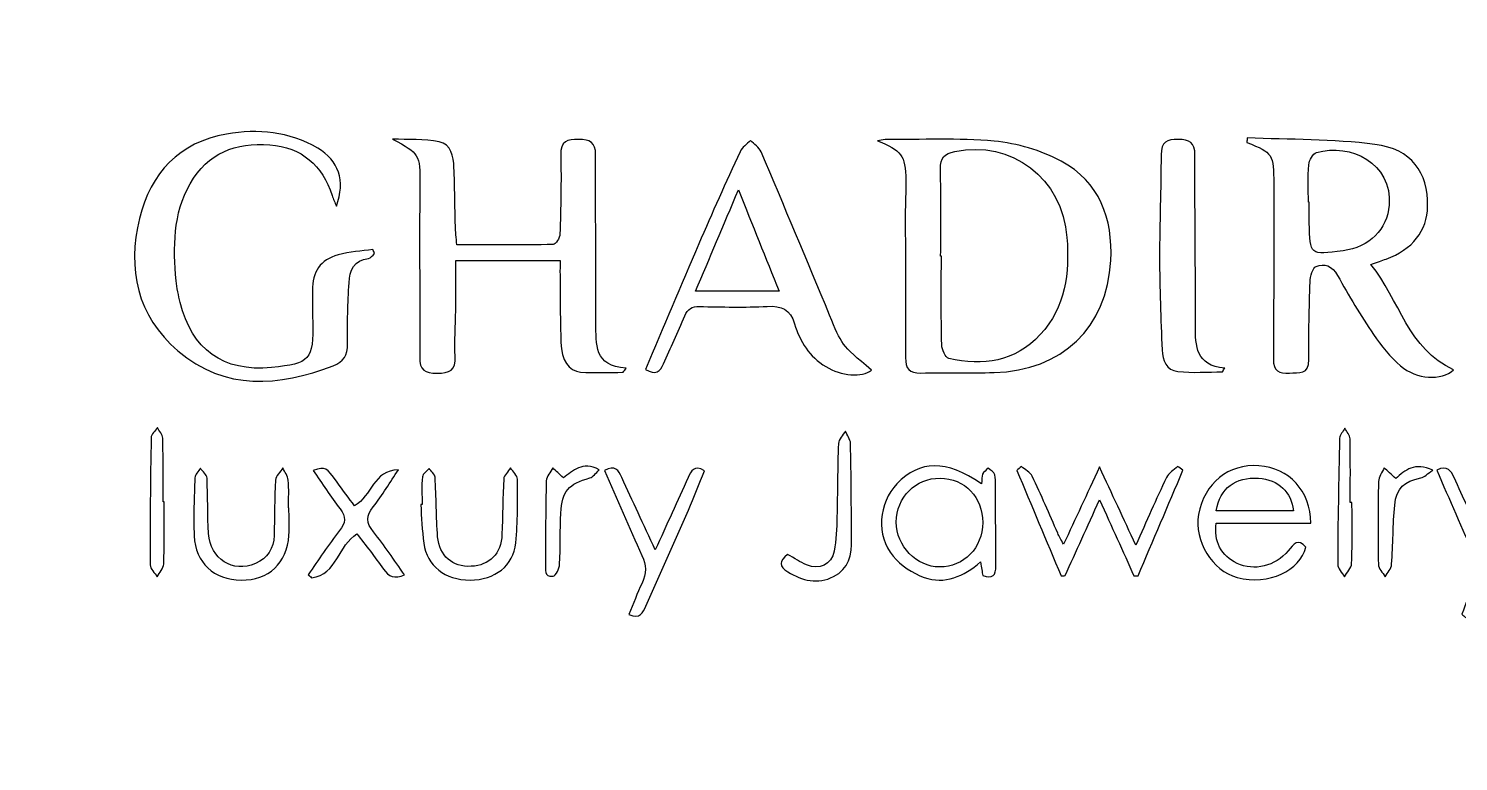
# Model space of a CAD drawing. Header units: millimetres. Extents: x -576 to 618, y 160 to 343.
# Drawn here: x -248.18 to -230.63, y 313.82 to 322.8 of the extents above; entities that cross this region are included whole.
import ezdxf

# ---------------------------------------------------------------- set-up
doc = ezdxf.new("R2010")
doc.units = ezdxf.units.MM
doc.header["$MEASUREMENT"] = 0
doc.layers.add('Layer 1', color=7, linetype='Continuous')

msp = doc.modelspace()

# ---------------------------------------------------------------- linework, layer by layer
at = {"layer": 'Layer 1', "color": 250, "lineweight": 18}
msp.add_open_spline([(-255.0783, 343.1001), (-255.0783, 343.1001), (-221.2483, 343.1001), (-221.2483, 343.1001), (-219.6043, 343.1001), (-218.2633, 341.7591), (-218.2633, 340.1151), (-218.2633, 340.1151), (-218.2633, 306.2851), (-218.2633, 306.2851), (-218.2633, 304.6411), (-219.6043, 303.3001), (-221.2483, 303.3001), (-221.2483, 303.3001), (-255.0783, 303.3001), (-255.0783, 303.3001), (-256.7223, 303.3001), (-258.0633, 304.6411), (-258.0633, 306.2851), (-258.0633, 306.2851), (-258.0633, 340.1151), (-258.0633, 340.1151), (-258.0633, 341.7591), (-256.7223, 343.1001), (-255.0783, 343.1001)], degree=3, knots=[0, 0, 0, 0, 0.125, 0.125, 0.125, 0.25, 0.25, 0.25, 0.375, 0.375, 0.375, 0.5, 0.5, 0.5, 0.625, 0.625, 0.625, 0.75, 0.75, 0.75, 0.875, 0.875, 0.875, 1, 1, 1, 1], dxfattribs=at)
at = {"layer": 'Layer 1', "color": 230}
for points, knots in [([(-244.402, 320.6265), (-244.4198, 320.67), (-244.4407, 320.7121), (-244.4551, 320.7566), (-244.5761, 321.1286), (-244.8245, 321.3452), (-245.2195, 321.3773), (-245.6382, 321.4116), (-245.9808, 321.2771), (-246.1961, 320.9002), (-246.4089, 320.5283), (-246.4046, 320.1196), (-246.3695, 319.7099), (-246.3617, 319.6203), (-246.3387, 319.5317), (-246.3178, 319.444), (-246.1826, 318.8684), (-245.7874, 318.5875), (-245.1974, 318.6465), (-244.7222, 318.6946), (-244.6828, 318.7389), (-244.6928, 319.2122), (-244.6953, 319.3367), (-244.6972, 319.4616), (-244.6956, 319.586), (-244.6934, 319.8269), (-244.6042, 319.9642), (-244.3789, 320.0287), (-244.242, 320.0678), (-244.0956, 320.0733), (-243.9537, 320.0939), (-243.9471, 320.0768), (-243.9406, 320.0602), (-243.934, 320.0431), (-243.958, 320.0222), (-243.9805, 319.9851), (-244.0067, 319.9826), (-244.1889, 319.9632), (-244.2394, 319.8366), (-244.247, 319.6852), (-244.2594, 319.4365), (-244.27, 319.1869), (-244.2647, 318.9376), (-244.2619, 318.7966), (-244.314, 318.7158), (-244.442, 318.6674), (-245.1088, 318.4141), (-245.7668, 318.3564), (-246.3474, 318.8524), (-246.8476, 319.2802), (-246.9702, 319.8547), (-246.8188, 320.4756), (-246.6828, 321.0321), (-246.3284, 321.4081), (-245.749, 321.509), (-245.3645, 321.576), (-244.9802, 321.5408), (-244.6311, 321.3352), (-244.3777, 321.1853), (-244.2847, 320.938), (-244.402, 320.6265)], [0, 0, 0, 0, 0.05, 0.05, 0.05, 0.1, 0.1, 0.1, 0.15, 0.15, 0.15, 0.2, 0.2, 0.2, 0.25, 0.25, 0.25, 0.3, 0.3, 0.3, 0.35, 0.35, 0.35, 0.4, 0.4, 0.4, 0.45, 0.45, 0.45, 0.5, 0.5, 0.5, 0.55, 0.55, 0.55, 0.6, 0.6, 0.6, 0.65, 0.65, 0.65, 0.7, 0.7, 0.7, 0.75, 0.75, 0.75, 0.8, 0.8, 0.8, 0.85, 0.85, 0.85, 0.9, 0.9, 0.9, 0.95, 0.95, 0.95, 1, 1, 1, 1]), ([(-240.8823, 318.5875), (-241.0564, 318.5875), (-241.2314, 318.576), (-241.404, 318.5913), (-241.5534, 318.6043), (-241.6373, 318.7345), (-241.6458, 318.9517), (-241.6564, 319.2234), (-241.6545, 319.4958), (-241.6573, 319.7682), (-241.6579, 319.829), (-241.6573, 319.8899), (-241.6573, 319.9601), (-241.6573, 319.9601), (-242.9375, 319.9601), (-242.9375, 319.9601), (-242.9375, 319.7494), (-242.9362, 319.5466), (-242.9378, 319.3442), (-242.9394, 319.157), (-242.9543, 318.9694), (-242.9437, 318.7828), (-242.9341, 318.6088), (-243.0139, 318.5776), (-243.1665, 318.5766), (-243.3169, 318.5753), (-243.3815, 318.6159), (-243.3796, 318.776), (-243.3746, 319.2746), (-243.3809, 319.7738), (-243.3815, 320.2727), (-243.3815, 320.4771), (-243.3771, 320.6811), (-243.3768, 320.8852), (-243.3762, 321.2611), (-243.3824, 321.2702), (-243.7135, 321.4478), (-243.5216, 321.439), (-243.3254, 321.4518), (-243.1391, 321.4147), (-242.9927, 321.3853), (-242.9646, 321.2312), (-242.9587, 321.0977), (-242.9481, 320.8596), (-242.9484, 320.6215), (-242.9419, 320.3835), (-242.9397, 320.3108), (-242.9303, 320.239), (-242.9231, 320.1497), (-242.5213, 320.1497), (-242.1313, 320.147), (-241.7416, 320.1554), (-241.7116, 320.156), (-241.6598, 320.2369), (-241.6583, 320.2818), (-241.6483, 320.6047), (-241.6401, 320.9282), (-241.6485, 321.2509), (-241.6532, 321.4243), (-241.5662, 321.4437), (-241.4283, 321.4437), (-241.2913, 321.4437), (-241.219, 321.411), (-241.2199, 321.2533), (-241.2233, 320.5673), (-241.2161, 319.8811), (-241.2158, 319.1947), (-241.2158, 318.9342), (-241.2433, 318.6621), (-240.8439, 318.6384), (-240.8567, 318.6212), (-240.8694, 318.6047), (-240.8823, 318.5875)], [0, 0, 0, 0, 0.0416667, 0.0416667, 0.0416667, 0.0833333, 0.0833333, 0.0833333, 0.125, 0.125, 0.125, 0.1666667, 0.1666667, 0.1666667, 0.2083333, 0.2083333, 0.2083333, 0.25, 0.25, 0.25, 0.2916667, 0.2916667, 0.2916667, 0.3333333, 0.3333333, 0.3333333, 0.375, 0.375, 0.375, 0.4166667, 0.4166667, 0.4166667, 0.4583333, 0.4583333, 0.4583333, 0.5, 0.5, 0.5, 0.5416667, 0.5416667, 0.5416667, 0.5833333, 0.5833333, 0.5833333, 0.625, 0.625, 0.625, 0.6666667, 0.6666667, 0.6666667, 0.7083333, 0.7083333, 0.7083333, 0.75, 0.75, 0.75, 0.7916667, 0.7916667, 0.7916667, 0.8333333, 0.8333333, 0.8333333, 0.875, 0.875, 0.875, 0.9166667, 0.9166667, 0.9166667, 0.9583333, 0.9583333, 0.9583333, 1, 1, 1, 1]), ([(-240.6095, 318.6221), (-240.3883, 319.1426), (-240.174, 319.653), (-239.9543, 320.161), (-239.7902, 320.5401), (-239.621, 320.9173), (-239.448, 321.2924), (-239.4229, 321.3467), (-239.3637, 321.385), (-239.3203, 321.4306), (-239.276, 321.3844), (-239.2136, 321.346), (-239.1899, 321.2908), (-238.906, 320.6247), (-238.6245, 319.9575), (-238.3493, 319.2877), (-238.2024, 318.9304), (-238.2083, 318.928), (-237.8364, 318.6147), (-237.9471, 318.5208), (-238.2077, 318.5429), (-238.3961, 318.6574), (-238.597, 318.7791), (-238.7138, 318.9666), (-238.779, 319.1804), (-238.8339, 319.361), (-238.9368, 319.4063), (-239.1141, 319.3965), (-239.3908, 319.3816), (-239.6692, 319.3894), (-239.9468, 319.3944), (-240.0389, 319.3959), (-240.0901, 319.366), (-240.1259, 319.2789), (-240.208, 319.0802), (-240.3016, 318.8864), (-240.3877, 318.6895), (-240.4279, 318.5975), (-240.481, 318.5492), (-240.6095, 318.6221)], [0, 0, 0, 0, 0.0769231, 0.0769231, 0.0769231, 0.1538462, 0.1538462, 0.1538462, 0.2307692, 0.2307692, 0.2307692, 0.3076923, 0.3076923, 0.3076923, 0.3846154, 0.3846154, 0.3846154, 0.4615385, 0.4615385, 0.4615385, 0.5384615, 0.5384615, 0.5384615, 0.6153846, 0.6153846, 0.6153846, 0.6923077, 0.6923077, 0.6923077, 0.7692308, 0.7692308, 0.7692308, 0.8461538, 0.8461538, 0.8461538, 0.9230769, 0.9230769, 0.9230769, 1, 1, 1, 1]), ([(-237.7602, 321.4248), (-237.7293, 321.4304), (-237.6987, 321.441), (-237.6682, 321.4407), (-237.2207, 321.4386), (-236.7708, 321.4635), (-236.3275, 321.4217), (-236.0479, 321.3951), (-235.7558, 321.3097), (-235.5084, 321.1774), (-235.0348, 320.925), (-234.8707, 320.4704), (-234.8978, 319.9583), (-234.9418, 319.1337), (-235.5, 318.6076), (-236.3291, 318.5852), (-236.6285, 318.5768), (-236.929, 318.5876), (-237.2289, 318.5786), (-237.3723, 318.5745), (-237.4167, 318.6348), (-237.4164, 318.7686), (-237.4148, 319.3518), (-237.4192, 319.9349), (-237.4201, 320.5178), (-237.4201, 320.6594), (-237.4107, 320.8008), (-237.4127, 320.9424), (-237.4167, 321.2466), (-237.4688, 321.3134), (-237.7602, 321.4248)], [0, 0, 0, 0, 0.1, 0.1, 0.1, 0.2, 0.2, 0.2, 0.3, 0.3, 0.3, 0.4, 0.4, 0.4, 0.5, 0.5, 0.5, 0.6, 0.6, 0.6, 0.7, 0.7, 0.7, 0.8, 0.8, 0.8, 0.9, 0.9, 0.9, 1, 1, 1, 1]), ([(-236.9858, 320.0117), (-236.9858, 320.0117), (-236.9773, 320.0117), (-236.9773, 320.0117), (-236.9773, 319.6494), (-236.9812, 319.2869), (-236.9733, 318.9246), (-236.9718, 318.8663), (-236.9277, 318.768), (-236.8869, 318.758), (-236.4638, 318.6569), (-236.0738, 318.7181), (-235.7642, 319.0498), (-235.4491, 319.387), (-235.4042, 319.8073), (-235.4358, 320.2407), (-235.4885, 320.9646), (-236.12, 321.4413), (-236.8113, 321.295), (-236.9393, 321.2681), (-236.9918, 321.2176), (-236.9886, 321.0819), (-236.9798, 320.7252), (-236.9858, 320.3686), (-236.9858, 320.0117)], [0, 0, 0, 0, 0.125, 0.125, 0.125, 0.25, 0.25, 0.25, 0.375, 0.375, 0.375, 0.5, 0.5, 0.5, 0.625, 0.625, 0.625, 0.75, 0.75, 0.75, 0.875, 0.875, 0.875, 1, 1, 1, 1]), ([(-233.5259, 318.5924), (-233.7091, 318.5924), (-233.8944, 318.5777), (-234.0757, 318.5974), (-234.2127, 318.612), (-234.2645, 318.7353), (-234.2694, 318.8616), (-234.2838, 319.2408), (-234.2985, 319.6199), (-234.2994, 319.9989), (-234.3, 320.4183), (-234.2813, 320.837), (-234.281, 321.2564), (-234.2807, 321.4124), (-234.2098, 321.4457), (-234.0719, 321.4432), (-233.9349, 321.4408), (-233.8641, 321.4071), (-233.8647, 321.251), (-233.8676, 320.6165), (-233.8598, 319.9821), (-233.8567, 319.3475), (-233.8563, 319.2854), (-233.8576, 319.223), (-233.8582, 319.1606), (-233.861, 318.911), (-233.8535, 318.6679), (-233.5003, 318.6402), (-233.5087, 318.6245), (-233.5175, 318.6086), (-233.5259, 318.5924)], [0, 0, 0, 0, 0.1, 0.1, 0.1, 0.2, 0.2, 0.2, 0.3, 0.3, 0.3, 0.4, 0.4, 0.4, 0.5, 0.5, 0.5, 0.6, 0.6, 0.6, 0.7, 0.7, 0.7, 0.8, 0.8, 0.8, 0.9, 0.9, 0.9, 1, 1, 1, 1]), ([(-233.2239, 321.4631), (-232.7006, 321.4394), (-232.1733, 321.4482), (-231.6554, 321.3823), (-231.2079, 321.3253), (-231.003, 321.0382), (-231.0092, 320.6248), (-231.0136, 320.3249), (-231.1974, 320.0906), (-231.5185, 319.9758), (-231.5699, 319.9574), (-231.622, 319.9402), (-231.7047, 319.9115), (-231.354, 319.4719), (-231.2495, 318.8744), (-230.691, 318.6173), (-230.8413, 318.4831), (-231.1443, 318.4965), (-231.3418, 318.6672), (-231.4685, 318.7761), (-231.578, 318.9115), (-231.6719, 319.0506), (-231.8301, 319.285), (-231.9784, 319.5271), (-232.1138, 319.7754), (-232.1802, 319.8971), (-232.275, 319.9255), (-232.3781, 319.8865), (-232.4214, 319.87), (-232.4488, 319.763), (-232.4514, 319.6956), (-232.4632, 319.3789), (-232.4716, 319.0613), (-232.4663, 318.7445), (-232.4626, 318.5486), (-232.5902, 318.5873), (-232.7053, 318.5789), (-232.8345, 318.5699), (-232.9038, 318.6005), (-232.9022, 318.7521), (-232.8963, 319.4656), (-232.9001, 320.1795), (-232.8985, 320.8931), (-232.8975, 321.2616), (-232.9075, 321.2797), (-233.2273, 321.4057), (-233.2261, 321.4248), (-233.2252, 321.4441), (-233.2239, 321.4631)], [0, 0, 0, 0, 0.0625, 0.0625, 0.0625, 0.125, 0.125, 0.125, 0.1875, 0.1875, 0.1875, 0.25, 0.25, 0.25, 0.3125, 0.3125, 0.3125, 0.375, 0.375, 0.375, 0.4375, 0.4375, 0.4375, 0.5, 0.5, 0.5, 0.5625, 0.5625, 0.5625, 0.625, 0.625, 0.625, 0.6875, 0.6875, 0.6875, 0.75, 0.75, 0.75, 0.8125, 0.8125, 0.8125, 0.875, 0.875, 0.875, 0.9375, 0.9375, 0.9375, 1, 1, 1, 1]), ([(-232.4729, 320.6759), (-232.4729, 320.6759), (-232.4623, 320.6759), (-232.4623, 320.6759), (-232.4623, 320.5913), (-232.4635, 320.5065), (-232.462, 320.422), (-232.4547, 320.0229), (-232.4545, 320.0229), (-232.0458, 320.0775), (-231.7268, 320.1202), (-231.5032, 320.3433), (-231.4813, 320.6363), (-231.4432, 321.1546), (-231.9525, 321.4026), (-232.3746, 321.2816), (-232.4179, 321.2691), (-232.4639, 321.1867), (-232.4682, 321.1331), (-232.481, 320.9814), (-232.4729, 320.8282), (-232.4729, 320.6759)], [0, 0, 0, 0, 0.1428571, 0.1428571, 0.1428571, 0.2857143, 0.2857143, 0.2857143, 0.4285714, 0.4285714, 0.4285714, 0.5714286, 0.5714286, 0.5714286, 0.7142857, 0.7142857, 0.7142857, 0.8571429, 0.8571429, 0.8571429, 1, 1, 1, 1]), ([(-239.4676, 320.8237), (-239.6545, 320.3825), (-239.8214, 319.9879), (-239.9927, 319.5828), (-239.9927, 319.5828), (-238.9687, 319.5828), (-238.9687, 319.5828), (-239.1337, 319.9931), (-239.2907, 320.3838), (-239.4676, 320.8237)], [0, 0, 0, 0, 0.3333333, 0.3333333, 0.3333333, 0.6666667, 0.6666667, 0.6666667, 1, 1, 1, 1]), ([(-246.5171, 316.9994), (-246.5171, 316.7452), (-246.5124, 316.4905), (-246.5209, 316.2365), (-246.5227, 316.1835), (-246.5723, 316.1321), (-246.6001, 316.0799), (-246.6304, 316.1286), (-246.6862, 316.1773), (-246.6865, 316.2263), (-246.689, 316.746), (-246.6847, 317.2662), (-246.6753, 317.786), (-246.6747, 317.8278), (-246.6257, 317.869), (-246.5989, 317.9101), (-246.5758, 317.8665), (-246.5336, 317.8235), (-246.5324, 317.7794), (-246.5262, 317.5196), (-246.5295, 317.2593), (-246.5295, 316.9994), (-246.5295, 316.9994), (-246.5171, 316.9994), (-246.5171, 316.9994)], [0, 0, 0, 0, 0.125, 0.125, 0.125, 0.25, 0.25, 0.25, 0.375, 0.375, 0.375, 0.5, 0.5, 0.5, 0.625, 0.625, 0.625, 0.75, 0.75, 0.75, 0.875, 0.875, 0.875, 1, 1, 1, 1]), ([(-238.8636, 316.3547), (-238.7791, 316.3075), (-238.7083, 316.2595), (-238.6312, 316.2264), (-238.4739, 316.1588), (-238.3273, 316.2258), (-238.2927, 316.3943), (-238.2646, 316.5309), (-238.2624, 316.6739), (-238.2586, 316.8149), (-238.2505, 317.1144), (-238.2527, 317.4142), (-238.2405, 317.7138), (-238.2384, 317.7656), (-238.1847, 317.8159), (-238.1547, 317.8664), (-238.1329, 317.8161), (-238.0933, 317.7659), (-238.092, 317.7154), (-238.0836, 317.325), (-238.083, 316.9347), (-238.0787, 316.544), (-238.0764, 316.3534), (-238.1124, 316.1768), (-238.2992, 316.0826), (-238.4949, 315.9844), (-238.6833, 316.0308), (-238.8621, 316.1413), (-238.9681, 316.2071), (-238.9719, 316.2742), (-238.8636, 316.3547)], [0, 0, 0, 0, 0.1, 0.1, 0.1, 0.2, 0.2, 0.2, 0.3, 0.3, 0.3, 0.4, 0.4, 0.4, 0.5, 0.5, 0.5, 0.6, 0.6, 0.6, 0.7, 0.7, 0.7, 0.8, 0.8, 0.8, 0.9, 0.9, 0.9, 1, 1, 1, 1]), ([(-231.9378, 316.9915), (-231.9378, 316.7425), (-231.9322, 316.4932), (-231.9419, 316.2446), (-231.9441, 316.1884), (-231.999, 316.1344), (-232.0295, 316.0792), (-232.0589, 316.131), (-232.1134, 316.1827), (-232.1134, 316.2342), (-232.1116, 316.7494), (-232.1016, 317.2645), (-232.0891, 317.779), (-232.0879, 317.8202), (-232.0483, 317.8604), (-232.0261, 317.901), (-232.0037, 317.858), (-231.9628, 317.8159), (-231.9618, 317.7724), (-231.9559, 317.5122), (-231.9587, 317.2517), (-231.9587, 316.9915), (-231.9587, 316.9915), (-231.9378, 316.9915), (-231.9378, 316.9915)], [0, 0, 0, 0, 0.125, 0.125, 0.125, 0.25, 0.25, 0.25, 0.375, 0.375, 0.375, 0.5, 0.5, 0.5, 0.625, 0.625, 0.625, 0.75, 0.75, 0.75, 0.875, 0.875, 0.875, 1, 1, 1, 1]), ([(-241.6156, 317.2925), (-241.4985, 317.3736), (-241.3846, 317.5078), (-241.1765, 317.3912), (-241.2202, 317.3522), (-241.2508, 317.3025), (-241.2917, 317.2917), (-241.5497, 317.2223), (-241.6342, 317.1316), (-241.6477, 316.8623), (-241.6583, 316.6535), (-241.6499, 316.4439), (-241.6617, 316.2352), (-241.6648, 316.1824), (-241.7075, 316.0931), (-241.7426, 316.0882), (-241.8605, 316.0701), (-241.8345, 316.1746), (-241.8345, 316.2408), (-241.8352, 316.5802), (-241.8349, 316.9194), (-241.8255, 317.2582), (-241.8239, 317.3113), (-241.7743, 317.3628), (-241.7469, 317.4149), (-241.7073, 317.3781), (-241.6679, 317.3413), (-241.6156, 317.2925)], [0, 0, 0, 0, 0.1111111, 0.1111111, 0.1111111, 0.2222222, 0.2222222, 0.2222222, 0.3333333, 0.3333333, 0.3333333, 0.4444444, 0.4444444, 0.4444444, 0.5555556, 0.5555556, 0.5555556, 0.6666667, 0.6666667, 0.6666667, 0.7777778, 0.7777778, 0.7777778, 0.8888889, 0.8888889, 0.8888889, 1, 1, 1, 1]), ([(-239.8847, 317.38), (-239.9502, 317.2187), (-240.0123, 317.0567), (-240.0819, 316.8976), (-240.2545, 316.5042), (-240.4298, 316.112), (-240.6052, 315.7198), (-240.6395, 315.6431), (-240.6719, 315.556), (-240.8108, 315.6184), (-240.7574, 315.7482), (-240.71, 315.8786), (-240.6501, 316.0037), (-240.5942, 316.1201), (-240.598, 316.2231), (-240.6526, 316.3419), (-240.8108, 316.6846), (-240.9568, 317.0328), (-241.1096, 317.3835), (-240.9824, 317.4558), (-240.9383, 317.385), (-240.8978, 317.2961), (-240.7671, 317.0097), (-240.6342, 316.7242), (-240.4884, 316.4091), (-240.3456, 316.7242), (-240.2161, 317.0106), (-240.0856, 317.2964), (-240.0497, 317.3744), (-240.0151, 317.4596), (-239.8847, 317.38)], [0, 0, 0, 0, 0.1, 0.1, 0.1, 0.2, 0.2, 0.2, 0.3, 0.3, 0.3, 0.4, 0.4, 0.4, 0.5, 0.5, 0.5, 0.6, 0.6, 0.6, 0.7, 0.7, 0.7, 0.8, 0.8, 0.8, 0.9, 0.9, 0.9, 1, 1, 1, 1]), ([(-236.4845, 317.2208), (-236.4798, 317.272), (-236.4842, 317.3088), (-236.4714, 317.3372), (-236.458, 317.3668), (-236.4278, 317.3884), (-236.4043, 317.4137), (-236.3759, 317.3866), (-236.3269, 317.3619), (-236.322, 317.3307), (-236.3085, 317.2473), (-236.3126, 317.1616), (-236.312, 317.0764), (-236.3104, 316.7881), (-236.311, 316.4995), (-236.3073, 316.2109), (-236.3061, 316.0979), (-236.3473, 316.052), (-236.4699, 316.0948), (-236.477, 316.1404), (-236.4845, 316.1894), (-236.4958, 316.2621), (-236.7041, 316.0845), (-236.9351, 315.9819), (-237.189, 316.0726), (-237.3304, 316.1232), (-237.4726, 316.2199), (-237.5703, 316.3342), (-237.7834, 316.5837), (-237.7485, 316.9843), (-237.522, 317.2205), (-237.2427, 317.5126), (-236.9214, 317.5169), (-236.4845, 317.2208)], [0, 0, 0, 0, 0.0909091, 0.0909091, 0.0909091, 0.1818182, 0.1818182, 0.1818182, 0.2727273, 0.2727273, 0.2727273, 0.3636364, 0.3636364, 0.3636364, 0.4545455, 0.4545455, 0.4545455, 0.5454545, 0.5454545, 0.5454545, 0.6363636, 0.6363636, 0.6363636, 0.7272727, 0.7272727, 0.7272727, 0.8181818, 0.8181818, 0.8181818, 0.9090909, 0.9090909, 0.9090909, 1, 1, 1, 1]), ([(-235.0357, 317.0238), (-235.1883, 316.6875), (-235.3234, 316.3908), (-235.4582, 316.094), (-235.4744, 316.0924), (-235.491, 316.0912), (-235.5075, 316.09), (-235.6884, 316.5218), (-235.8698, 316.9533), (-236.051, 317.3851), (-236.032, 317.4004), (-236.0136, 317.416), (-235.9948, 317.4317), (-235.9493, 317.3927), (-235.8847, 317.3627), (-235.861, 317.3131), (-235.7509, 317.0831), (-235.6525, 316.8482), (-235.5493, 316.6151), (-235.5315, 316.5754), (-235.5091, 316.538), (-235.4775, 316.4784), (-235.3306, 316.7945), (-235.1932, 317.0903), (-235.0366, 317.4266), (-234.8809, 317.0925), (-234.7424, 316.7945), (-234.5901, 316.4675), (-234.4576, 316.7633), (-234.3415, 317.0322), (-234.2154, 317.2965), (-234.189, 317.3521), (-234.1243, 317.3889), (-234.0775, 317.4344), (-234.0554, 317.4191), (-234.0336, 317.4035), (-234.012, 317.388), (-234.1955, 316.9561), (-234.3792, 316.5243), (-234.5627, 316.0931), (-234.5795, 316.0922), (-234.5967, 316.0912), (-234.6132, 316.0906), (-234.749, 316.3901), (-234.8847, 316.6896), (-235.0357, 317.0238)], [0, 0, 0, 0, 0.0666667, 0.0666667, 0.0666667, 0.1333333, 0.1333333, 0.1333333, 0.2, 0.2, 0.2, 0.2666667, 0.2666667, 0.2666667, 0.3333333, 0.3333333, 0.3333333, 0.4, 0.4, 0.4, 0.4666667, 0.4666667, 0.4666667, 0.5333333, 0.5333333, 0.5333333, 0.6, 0.6, 0.6, 0.6666667, 0.6666667, 0.6666667, 0.7333333, 0.7333333, 0.7333333, 0.8, 0.8, 0.8, 0.8666667, 0.8666667, 0.8666667, 0.9333333, 0.9333333, 0.9333333, 1, 1, 1, 1]), ([(-232.4432, 316.7359), (-232.4432, 316.7359), (-233.6029, 316.7359), (-233.6029, 316.7359), (-233.6401, 316.5187), (-233.5411, 316.3362), (-233.3471, 316.2448), (-233.1393, 316.1465), (-232.8825, 316.2071), (-232.7196, 316.3989), (-232.6551, 316.475), (-232.6026, 316.5646), (-232.5034, 316.4414), (-232.5777, 316.1643), (-232.9521, 315.9668), (-233.3471, 316.0729), (-233.6548, 316.1556), (-233.8778, 316.5187), (-233.8201, 316.8423), (-233.7512, 317.2274), (-233.4541, 317.4682), (-233.08, 317.4417), (-232.7087, 317.4155), (-232.4482, 317.1368), (-232.4432, 316.7359)], [0, 0, 0, 0, 0.125, 0.125, 0.125, 0.25, 0.25, 0.25, 0.375, 0.375, 0.375, 0.5, 0.5, 0.5, 0.625, 0.625, 0.625, 0.75, 0.75, 0.75, 0.875, 0.875, 0.875, 1, 1, 1, 1]), ([(-231.3997, 317.2847), (-231.289, 317.3866), (-231.1676, 317.4896), (-230.9448, 317.3895), (-231.0106, 317.3452), (-231.049, 317.3012), (-231.0946, 317.2921), (-231.2945, 317.2522), (-231.3931, 317.1692), (-231.4138, 316.9598), (-231.4372, 316.719), (-231.4328, 316.4753), (-231.4509, 316.2334), (-231.455, 316.1811), (-231.503, 316.1317), (-231.5308, 316.0809), (-231.5601, 316.1311), (-231.6137, 316.1807), (-231.6143, 316.2316), (-231.6209, 316.5704), (-231.6194, 316.9096), (-231.6122, 317.2484), (-231.611, 317.3046), (-231.5673, 317.3598), (-231.5432, 317.4154), (-231.4999, 317.376), (-231.4571, 317.3368), (-231.3997, 317.2847)], [0, 0, 0, 0, 0.1111111, 0.1111111, 0.1111111, 0.2222222, 0.2222222, 0.2222222, 0.3333333, 0.3333333, 0.3333333, 0.4444444, 0.4444444, 0.4444444, 0.5555556, 0.5555556, 0.5555556, 0.6666667, 0.6666667, 0.6666667, 0.7777778, 0.7777778, 0.7777778, 0.8888889, 0.8888889, 0.8888889, 1, 1, 1, 1]), ([(-230.8979, 317.3885), (-230.7622, 317.4525), (-230.7212, 317.3758), (-230.6842, 317.2962), (-230.5725, 317.0553), (-230.4623, 316.8132), (-230.3506, 316.572), (-230.33, 316.5271), (-230.306, 316.484), (-230.2704, 316.4141), (-230.1291, 316.7264), (-230.0024, 317.0154), (-229.8657, 317.2993), (-229.8386, 317.3552), (-229.7725, 317.3923), (-229.7241, 317.4379), (-229.7088, 317.426), (-229.6939, 317.4138), (-229.6782, 317.4019), (-229.6886, 317.3611), (-229.6929, 317.3174), (-229.7094, 317.2796), (-229.94, 316.7514), (-230.1702, 316.2232), (-230.4067, 315.6977), (-230.4292, 315.6481), (-230.4947, 315.6178), (-230.5403, 315.5786), (-230.5568, 315.5926), (-230.5737, 315.6066), (-230.5909, 315.6207), (-230.5366, 315.7539), (-230.4876, 315.8893), (-230.4261, 316.0191), (-230.3762, 316.1249), (-230.3787, 316.2163), (-230.4283, 316.3243), (-230.5893, 316.6722), (-230.7387, 317.0254), (-230.8979, 317.3885)], [0, 0, 0, 0, 0.0769231, 0.0769231, 0.0769231, 0.1538462, 0.1538462, 0.1538462, 0.2307692, 0.2307692, 0.2307692, 0.3076923, 0.3076923, 0.3076923, 0.3846154, 0.3846154, 0.3846154, 0.4615385, 0.4615385, 0.4615385, 0.5384615, 0.5384615, 0.5384615, 0.6153846, 0.6153846, 0.6153846, 0.6923077, 0.6923077, 0.6923077, 0.7692308, 0.7692308, 0.7692308, 0.8461538, 0.8461538, 0.8461538, 0.9230769, 0.9230769, 0.9230769, 1, 1, 1, 1]), ([(-244.9841, 316.9272), (-244.9841, 316.8142), (-244.9782, 316.7004), (-244.9851, 316.5881), (-245.006, 316.2458), (-245.2325, 316.0361), (-245.5704, 316.0398), (-245.904, 316.0439), (-246.1333, 316.2508), (-246.1474, 316.5815), (-246.1576, 316.8183), (-246.1474, 317.0564), (-246.138, 317.2939), (-246.1364, 317.3338), (-246.0949, 317.3721), (-246.0715, 317.4111), (-246.0428, 317.3705), (-245.9916, 317.3313), (-245.9895, 317.2892), (-245.9769, 317.0636), (-245.9854, 316.8364), (-245.9704, 316.6108), (-245.9495, 316.2973), (-245.6709, 316.1235), (-245.3957, 316.2433), (-245.2459, 316.3085), (-245.1695, 316.4261), (-245.1657, 316.5883), (-245.1598, 316.8149), (-245.162, 317.0411), (-245.1479, 317.267), (-245.1451, 317.3176), (-245.0902, 317.365), (-245.059, 317.4142), (-245.036, 317.3646), (-244.9972, 317.317), (-244.9929, 317.2661), (-244.9825, 317.154), (-244.9898, 317.0402), (-244.9898, 316.9272), (-244.9898, 316.9272), (-244.9841, 316.9272), (-244.9841, 316.9272)], [0, 0, 0, 0, 0.0714286, 0.0714286, 0.0714286, 0.1428571, 0.1428571, 0.1428571, 0.2142857, 0.2142857, 0.2142857, 0.2857143, 0.2857143, 0.2857143, 0.3571429, 0.3571429, 0.3571429, 0.4285714, 0.4285714, 0.4285714, 0.5, 0.5, 0.5, 0.5714286, 0.5714286, 0.5714286, 0.6428571, 0.6428571, 0.6428571, 0.7142857, 0.7142857, 0.7142857, 0.7857143, 0.7857143, 0.7857143, 0.8571429, 0.8571429, 0.8571429, 0.9285714, 0.9285714, 0.9285714, 1, 1, 1, 1]), ([(-243.5649, 316.1048), (-243.6862, 316.0524), (-243.7599, 316.0817), (-243.8251, 316.175), (-243.9284, 316.3229), (-244.0407, 316.4646), (-244.149, 316.6087), (-244.3767, 316.4696), (-244.3932, 316.1058), (-244.7055, 316.0693), (-244.72, 316.0814), (-244.7343, 316.0936), (-244.7483, 316.1054), (-244.6207, 316.2868), (-244.4996, 316.4733), (-244.363, 316.6471), (-244.2878, 316.7432), (-244.2813, 316.8143), (-244.3571, 316.9123), (-244.4735, 317.063), (-244.5764, 317.2246), (-244.6878, 317.3853), (-244.528, 317.4284), (-244.5284, 317.428), (-244.3942, 317.2415), (-244.3227, 317.1417), (-244.2488, 317.0437), (-244.1796, 316.9497), (-243.9648, 317.0745), (-243.9499, 317.3882), (-243.6407, 317.39), (-243.7424, 317.2393), (-243.8369, 317.0827), (-243.9486, 316.9397), (-244.036, 316.8278), (-244.0372, 316.7416), (-243.947, 316.6303), (-243.8129, 316.4643), (-243.695, 316.2855), (-243.5649, 316.1048)], [0, 0, 0, 0, 0.0769231, 0.0769231, 0.0769231, 0.1538462, 0.1538462, 0.1538462, 0.2307692, 0.2307692, 0.2307692, 0.3076923, 0.3076923, 0.3076923, 0.3846154, 0.3846154, 0.3846154, 0.4615385, 0.4615385, 0.4615385, 0.5384615, 0.5384615, 0.5384615, 0.6153846, 0.6153846, 0.6153846, 0.6923077, 0.6923077, 0.6923077, 0.7692308, 0.7692308, 0.7692308, 0.8461538, 0.8461538, 0.8461538, 0.9230769, 0.9230769, 0.9230769, 1, 1, 1, 1]), ([(-243.3502, 316.9662), (-243.3502, 317.0795), (-243.357, 317.1937), (-243.3461, 317.306), (-243.3427, 317.3428), (-243.2922, 317.3752), (-243.2634, 317.4096), (-243.2382, 317.3734), (-243.1932, 317.3382), (-243.1907, 317.3004), (-243.1758, 317.0576), (-243.1785, 316.8133), (-243.1589, 316.5706), (-243.1399, 316.3357), (-242.9733, 316.1971), (-242.7496, 316.2087), (-242.5199, 316.2202), (-242.3792, 316.3628), (-242.3695, 316.6014), (-242.3608, 316.828), (-242.3624, 317.0548), (-242.3483, 317.281), (-242.3455, 317.3272), (-242.2931, 317.3703), (-242.2638, 317.4146), (-242.2341, 317.3687), (-242.1792, 317.3225), (-242.1789, 317.2761), (-242.1774, 317.0162), (-242.1755, 316.7547), (-242.1995, 316.4964), (-242.2257, 316.2158), (-242.4572, 316.0402), (-242.7614, 316.0405), (-243.0697, 316.0408), (-243.2909, 316.2121), (-243.3296, 316.4923), (-243.3508, 316.6486), (-243.3555, 316.8074), (-243.3674, 316.9653), (-243.3617, 316.9656), (-243.3561, 316.9659), (-243.3502, 316.9662)], [0, 0, 0, 0, 0.0714286, 0.0714286, 0.0714286, 0.1428571, 0.1428571, 0.1428571, 0.2142857, 0.2142857, 0.2142857, 0.2857143, 0.2857143, 0.2857143, 0.3571429, 0.3571429, 0.3571429, 0.4285714, 0.4285714, 0.4285714, 0.5, 0.5, 0.5, 0.5714286, 0.5714286, 0.5714286, 0.6428571, 0.6428571, 0.6428571, 0.7142857, 0.7142857, 0.7142857, 0.7857143, 0.7857143, 0.7857143, 0.8571429, 0.8571429, 0.8571429, 0.9285714, 0.9285714, 0.9285714, 1, 1, 1, 1]), ([(-236.9934, 317.2898), (-237.2929, 317.2917), (-237.5304, 317.0539), (-237.5304, 316.7519), (-237.53, 316.458), (-237.2814, 316.2003), (-236.9988, 316.2009), (-236.6982, 316.2015), (-236.4723, 316.4339), (-236.4699, 316.7453), (-236.4674, 317.0549), (-236.6917, 317.2879), (-236.9934, 317.2898)], [0, 0, 0, 0, 0.25, 0.25, 0.25, 0.5, 0.5, 0.5, 0.75, 0.75, 0.75, 1, 1, 1, 1]), ([(-232.6572, 316.8907), (-232.6735, 317.1143), (-232.8457, 317.2741), (-233.0834, 317.2887), (-233.3695, 317.3069), (-233.5537, 317.1686), (-233.6045, 316.8907), (-233.6045, 316.8907), (-232.6572, 316.8907), (-232.6572, 316.8907)], [0, 0, 0, 0, 0.3333333, 0.3333333, 0.3333333, 0.6666667, 0.6666667, 0.6666667, 1, 1, 1, 1])]:
    msp.add_open_spline(points, degree=3, knots=knots, dxfattribs=at)

doc.saveas('drawing.dxf')
